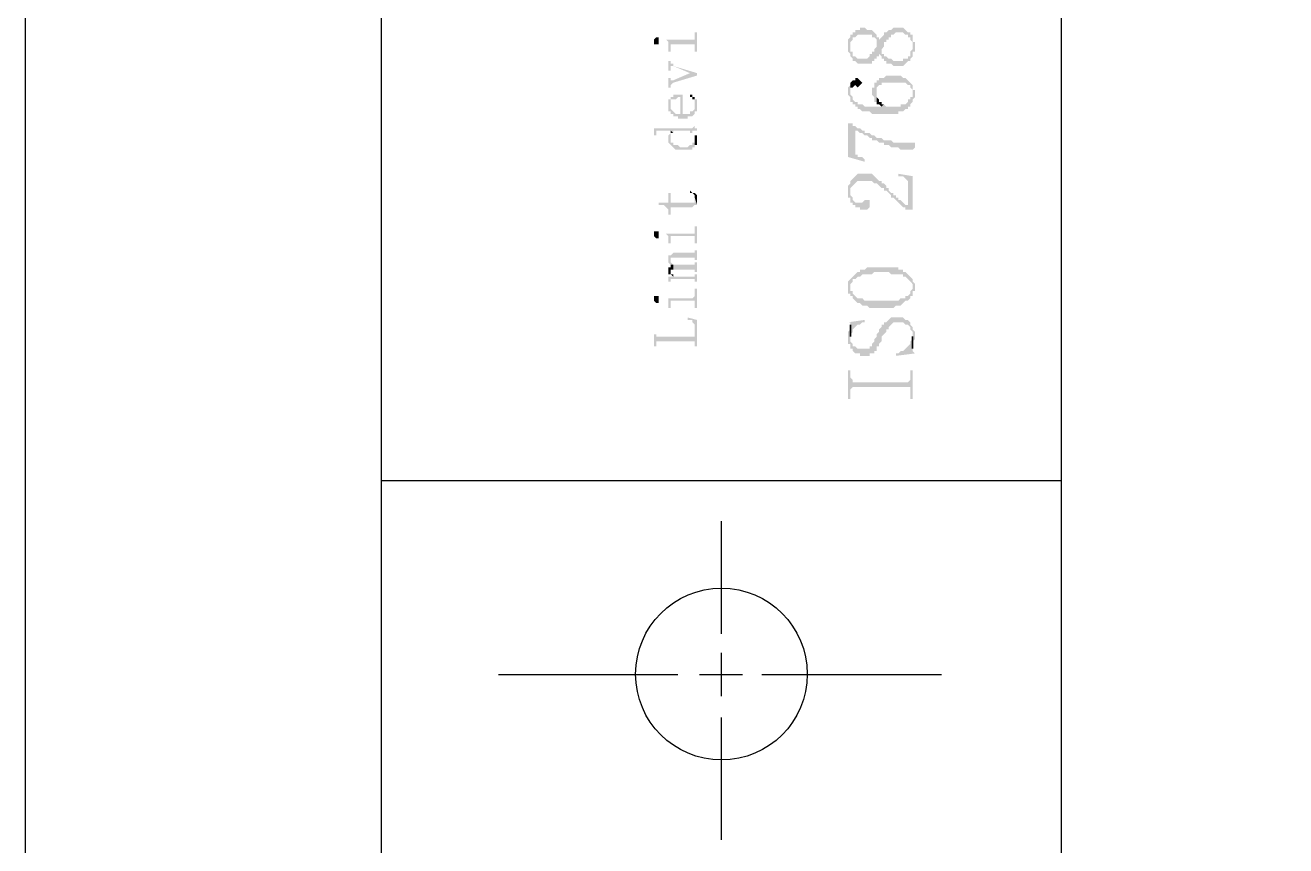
# Model space of a CAD drawing. Header units: inches. Extents: x 3613 to 8393, y -2205 to -794.
# Drawn here: x 3613.22 to 3636.98, y -1339.97 to -1324.52 of the extents above; entities that cross this region are included whole.
import ezdxf

# ---------------------------------------------------------------- set-up
doc = ezdxf.new("R2010")
doc.units = ezdxf.units.IN
doc.header["$MEASUREMENT"] = 0

msp = doc.modelspace()

# ---------------------------------------------------------------- hatches: boundary and pattern name
at = {"transparency": 33554559}
for points in [[(3625.073, -1324.832), (3625.073, -1324.877), (3625.163, -1324.877), (3625.163, -1324.832), (3625.163, -1324.787), (3625.163, -1324.742), (3625.118, -1324.742), (3625.073, -1324.787), (3625.073, -1324.787)], [(3625.298, -1324.787), (3625.298, -1324.787), (3625.343, -1324.832), (3625.343, -1324.877), (3625.343, -1324.922), (3625.343, -1325.013), (3625.389, -1325.013), (3625.389, -1324.877), (3625.84, -1324.877), (3625.84, -1325.013), (3625.885, -1325.013), (3625.885, -1324.652), (3625.84, -1324.652), (3625.84, -1324.742), (3625.84, -1324.787), (3625.795, -1324.787)], [(3628.728, -1324.922), (3628.728, -1325.013), (3628.774, -1325.058), (3628.774, -1325.103), (3628.774, -1325.103), (3628.819, -1325.148), (3628.819, -1325.193), (3628.864, -1325.193), (3628.909, -1325.238), (3629.18, -1325.238), (3629.18, -1325.193), (3629.225, -1325.193), (3629.225, -1325.148), (3629.27, -1325.148), (3629.27, -1325.103), (3629.315, -1325.103), (3629.315, -1325.058), (3629.315, -1325.058), (3629.36, -1325.103), (3629.36, -1324.968), (3629.36, -1324.968), (3629.405, -1324.922), (3629.405, -1324.832), (3629.451, -1324.832), (3629.451, -1324.787), (3629.496, -1324.787), (3629.496, -1324.742), (3629.541, -1324.742), (3629.541, -1324.697), (3629.586, -1324.697), (3629.631, -1324.652), (3629.766, -1324.652), (3629.812, -1324.697), (3629.857, -1324.697), (3629.857, -1324.742), (3629.902, -1324.742), (3629.902, -1324.787), (3629.902, -1324.787), (3629.947, -1324.832), (3629.947, -1325.103), (3629.947, -1325.013), (3629.992, -1325.013), (3629.992, -1324.832), (3629.947, -1324.832), (3629.947, -1324.697), (3629.902, -1324.697), (3629.902, -1324.652), (3629.857, -1324.652), (3629.812, -1324.607), (3629.812, -1324.607), (3629.766, -1324.561), (3629.586, -1324.561), (3629.541, -1324.607), (3629.496, -1324.607), (3629.451, -1324.652), (3629.405, -1324.652), (3629.405, -1324.697), (3629.36, -1324.742), (3629.36, -1324.742), (3629.315, -1324.787), (3629.315, -1324.742), (3629.27, -1324.832), (3629.27, -1324.877), (3629.27, -1324.922), (3629.225, -1324.968), (3629.225, -1325.013), (3629.18, -1325.013), (3629.18, -1325.058), (3629.135, -1325.058), (3629.135, -1325.103), (3629.089, -1325.148), (3628.909, -1325.148), (3628.864, -1325.103), (3628.819, -1325.103), (3628.819, -1325.013), (3628.774, -1325.013), (3628.774, -1324.742), (3628.774, -1324.742), (3628.728, -1324.787), (3628.728, -1324.877)], [(3628.774, -1324.742), (3628.774, -1324.922), (3628.774, -1324.832), (3628.819, -1324.787), (3628.819, -1324.742), (3628.864, -1324.742), (3628.909, -1324.697), (3629.18, -1324.697), (3629.18, -1324.742), (3629.225, -1324.742), (3629.27, -1324.787), (3629.27, -1324.832), (3629.27, -1324.832), (3629.315, -1324.742), (3629.27, -1324.742), (3629.27, -1324.697), (3629.225, -1324.652), (3629.225, -1324.652), (3629.18, -1324.607), (3629.089, -1324.607), (3629.044, -1324.561), (3628.954, -1324.561), (3628.954, -1324.607), (3628.864, -1324.607), (3628.864, -1324.652), (3628.819, -1324.652), (3628.819, -1324.697), (3628.774, -1324.697)], [(3629.36, -1325.103), (3629.36, -1325.148), (3629.405, -1325.148), (3629.405, -1325.193), (3629.451, -1325.193), (3629.451, -1325.238), (3629.541, -1325.238), (3629.586, -1325.284), (3629.766, -1325.284), (3629.812, -1325.238), (3629.812, -1325.238), (3629.857, -1325.193), (3629.902, -1325.193), (3629.902, -1325.148), (3629.902, -1325.148), (3629.947, -1325.103), (3629.947, -1324.922), (3629.947, -1324.968), (3629.947, -1324.968), (3629.902, -1325.013), (3629.902, -1325.103), (3629.857, -1325.103), (3629.857, -1325.148), (3629.766, -1325.148), (3629.766, -1325.193), (3629.586, -1325.193), (3629.541, -1325.148), (3629.496, -1325.148), (3629.451, -1325.103), (3629.405, -1325.103), (3629.405, -1325.058), (3629.36, -1325.058), (3629.36, -1325.013)], [(3625.343, -1325.193), (3625.343, -1325.374), (3625.389, -1325.374), (3625.389, -1325.329), (3625.389, -1325.284), (3625.434, -1325.284), (3625.75, -1325.419), (3625.75, -1325.419), (3625.885, -1325.464), (3625.885, -1325.419), (3625.434, -1325.284), (3625.434, -1325.238), (3625.389, -1325.238), (3625.389, -1325.193), (3625.389, -1325.193)], [(3625.343, -1325.509), (3625.343, -1325.69), (3625.389, -1325.69), (3625.389, -1325.645), (3625.389, -1325.645), (3625.434, -1325.599), (3625.885, -1325.464), (3625.75, -1325.419), (3625.434, -1325.554), (3625.389, -1325.554), (3625.389, -1325.509), (3625.389, -1325.509)], [(3629.18, -1325.78), (3629.18, -1325.825), (3629.18, -1325.825), (3629.225, -1325.87), (3629.225, -1325.961), (3629.27, -1325.961), (3629.27, -1325.735), (3629.27, -1325.69), (3629.315, -1325.645), (3629.36, -1325.645), (3629.36, -1325.599), (3629.812, -1325.599), (3629.857, -1325.645), (3629.902, -1325.645), (3629.902, -1325.69), (3629.947, -1325.735), (3629.947, -1325.78), (3629.947, -1325.961), (3629.947, -1325.915), (3629.992, -1325.87), (3629.992, -1325.825), (3629.992, -1325.735), (3629.947, -1325.735), (3629.947, -1325.645), (3629.902, -1325.599), (3629.902, -1325.599), (3629.857, -1325.554), (3629.857, -1325.554), (3629.812, -1325.509), (3629.766, -1325.509), (3629.721, -1325.464), (3629.451, -1325.464), (3629.405, -1325.509), (3629.315, -1325.509), (3629.315, -1325.554), (3629.27, -1325.554), (3629.27, -1325.599), (3629.225, -1325.599), (3629.225, -1325.69), (3629.18, -1325.69), (3629.18, -1325.735)], [(3628.728, -1325.735), (3628.728, -1325.825), (3628.728, -1325.825), (3628.774, -1325.87), (3628.774, -1325.961), (3628.819, -1325.961), (3628.819, -1326.006), (3628.864, -1326.006), (3628.864, -1326.051), (3628.909, -1326.051), (3628.909, -1326.096), (3628.954, -1326.096), (3628.999, -1326.141), (3629.135, -1326.141), (3629.18, -1326.186), (3629.676, -1326.186), (3629.676, -1326.141), (3629.766, -1326.141), (3629.812, -1326.096), (3629.857, -1326.096), (3629.857, -1326.051), (3629.902, -1326.051), (3629.902, -1326.006), (3629.947, -1325.961), (3629.947, -1325.78), (3629.947, -1325.87), (3629.902, -1325.87), (3629.902, -1325.915), (3629.857, -1325.915), (3629.857, -1325.961), (3629.812, -1326.006), (3629.721, -1326.006), (3629.721, -1326.051), (3629.451, -1326.051), (3629.405, -1326.006), (3629.36, -1326.051), (3629.044, -1326.051), (3628.999, -1326.006), (3628.909, -1326.006), (3628.909, -1325.961), (3628.864, -1325.961), (3628.819, -1325.915), (3628.819, -1325.87), (3628.774, -1325.825), (3628.774, -1325.78), (3628.774, -1325.599), (3628.774, -1325.645), (3628.728, -1325.69), (3628.728, -1325.69)], [(3628.774, -1325.599), (3628.774, -1325.78), (3628.774, -1325.69), (3628.819, -1325.69), (3628.864, -1325.645), (3628.864, -1325.645), (3628.909, -1325.69), (3628.909, -1325.69), (3628.954, -1325.645), (3628.954, -1325.645), (3628.999, -1325.599), (3628.954, -1325.554), (3628.954, -1325.554), (3628.909, -1325.509), (3628.864, -1325.509), (3628.864, -1325.554), (3628.819, -1325.554)], [(3625.343, -1325.915), (3625.389, -1326.006), (3625.389, -1325.961), (3625.389, -1325.915), (3625.479, -1325.915), (3625.524, -1325.87), (3625.569, -1325.87), (3625.569, -1326.276), (3625.705, -1326.276), (3625.705, -1326.231), (3625.795, -1326.231), (3625.84, -1326.186), (3625.84, -1326.141), (3625.885, -1326.141), (3625.885, -1326.096), (3625.885, -1326.051), (3625.885, -1326.006), (3625.885, -1325.961), (3625.885, -1325.915), (3625.84, -1325.915), (3625.84, -1326.006), (3625.84, -1326.051), (3625.84, -1326.096), (3625.84, -1326.096), (3625.795, -1326.141), (3625.75, -1326.141), (3625.75, -1326.186), (3625.614, -1326.186), (3625.614, -1325.825), (3625.434, -1325.825), (3625.434, -1325.87), (3625.389, -1325.87), (3625.389, -1325.915), (3625.389, -1325.915)], [(3625.343, -1326.051), (3625.343, -1326.096), (3625.343, -1326.141), (3625.389, -1326.141), (3625.389, -1326.186), (3625.434, -1326.186), (3625.434, -1326.231), (3625.524, -1326.231), (3625.524, -1326.276), (3625.569, -1326.276), (3625.569, -1326.186), (3625.479, -1326.186), (3625.434, -1326.141), (3625.434, -1326.141), (3625.389, -1326.096), (3625.389, -1326.006), (3625.343, -1325.915), (3625.343, -1325.961), (3625.343, -1326.006)], [(3625.75, -1325.825), (3625.75, -1325.87), (3625.795, -1325.87), (3625.795, -1325.915), (3625.84, -1325.915), (3625.84, -1325.961), (3625.84, -1326.006), (3625.84, -1325.87), (3625.795, -1325.87), (3625.795, -1325.825)], [(3629.27, -1325.961), (3629.27, -1326.006), (3629.315, -1326.006), (3629.36, -1326.051), (3629.36, -1326.051), (3629.405, -1326.006), (3629.36, -1326.006), (3629.36, -1325.961), (3629.315, -1325.961), (3629.315, -1325.915), (3629.315, -1325.915), (3629.27, -1325.87), (3629.27, -1325.78)], [(3625.028, -1326.457), (3625.073, -1326.457), (3625.073, -1326.502), (3625.073, -1326.592), (3625.118, -1326.592), (3625.118, -1326.547), (3625.118, -1326.502), (3625.389, -1326.502), (3625.434, -1326.547), (3625.434, -1326.502), (3625.75, -1326.502), (3625.75, -1326.547), (3625.795, -1326.547), (3625.795, -1326.502), (3625.885, -1326.502), (3625.885, -1326.457), (3625.84, -1326.457), (3625.84, -1326.412), (3625.84, -1326.367), (3625.84, -1326.412), (3625.84, -1326.412), (3625.795, -1326.457), (3625.795, -1326.457)], [(3628.728, -1326.367), (3628.728, -1326.999), (3629.044, -1327.089), (3629.044, -1327.044), (3629.044, -1327.044), (3628.999, -1326.999), (3628.909, -1326.999), (3628.909, -1326.953), (3628.864, -1326.953), (3628.864, -1326.502), (3628.819, -1326.412), (3628.819, -1326.367)], [(3628.819, -1326.412), (3628.864, -1326.502), (3628.909, -1326.502), (3628.954, -1326.547), (3628.999, -1326.547), (3629.044, -1326.592), (3629.089, -1326.592), (3629.135, -1326.638), (3629.18, -1326.638), (3629.18, -1326.683), (3629.27, -1326.683), (3629.315, -1326.728), (3629.405, -1326.728), (3629.405, -1326.773), (3629.496, -1326.773), (3629.541, -1326.818), (3629.676, -1326.818), (3629.721, -1326.863), (3629.947, -1326.863), (3629.992, -1326.818), (3629.992, -1326.728), (3629.586, -1326.728), (3629.541, -1326.683), (3629.405, -1326.683), (3629.36, -1326.638), (3629.27, -1326.638), (3629.225, -1326.592), (3629.18, -1326.592), (3629.135, -1326.547), (3629.044, -1326.547), (3629.044, -1326.502), (3628.999, -1326.502), (3628.954, -1326.457), (3628.909, -1326.457), (3628.864, -1326.412)], [(3625.343, -1326.638), (3625.343, -1326.683), (3625.343, -1326.728), (3625.343, -1326.728), (3625.389, -1326.773), (3625.389, -1326.773), (3625.434, -1326.818), (3625.434, -1326.818), (3625.479, -1326.863), (3625.795, -1326.863), (3625.795, -1326.818), (3625.84, -1326.818), (3625.84, -1326.638), (3625.84, -1326.683), (3625.84, -1326.728), (3625.795, -1326.728), (3625.795, -1326.773), (3625.75, -1326.773), (3625.705, -1326.818), (3625.569, -1326.818), (3625.524, -1326.773), (3625.434, -1326.773), (3625.434, -1326.728), (3625.389, -1326.728), (3625.389, -1326.683), (3625.389, -1326.547), (3625.343, -1326.592)], [(3625.389, -1326.547), (3625.389, -1326.638), (3625.389, -1326.592), (3625.389, -1326.547), (3625.434, -1326.547), (3625.389, -1326.502)], [(3625.795, -1326.547), (3625.84, -1326.547), (3625.84, -1326.592), (3625.84, -1326.638), (3625.84, -1326.773), (3625.885, -1326.773), (3625.885, -1326.728), (3625.885, -1326.683), (3625.885, -1326.638), (3625.885, -1326.592), (3625.84, -1326.592), (3625.84, -1326.547), (3625.795, -1326.547), (3625.795, -1326.502)], [(3628.728, -1327.63), (3628.728, -1327.766), (3628.774, -1327.766), (3628.774, -1327.811), (3628.774, -1327.63), (3628.774, -1327.585), (3628.819, -1327.54), (3628.819, -1327.54), (3628.864, -1327.495), (3628.864, -1327.495), (3628.909, -1327.45), (3629.18, -1327.45), (3629.225, -1327.495), (3629.27, -1327.495), (3629.315, -1327.54), (3629.315, -1327.54), (3629.36, -1327.585), (3629.405, -1327.585), (3629.405, -1327.63), (3629.451, -1327.63), (3629.496, -1327.676), (3629.496, -1327.676), (3629.541, -1327.721), (3629.541, -1327.766), (3629.586, -1327.766), (3629.631, -1327.811), (3629.631, -1327.811), (3629.676, -1327.856), (3629.676, -1327.856), (3629.721, -1327.901), (3629.721, -1327.901), (3629.766, -1327.946), (3629.812, -1327.946), (3629.812, -1327.991), (3629.857, -1327.991), (3629.857, -1327.901), (3629.812, -1327.901), (3629.766, -1327.856), (3629.721, -1327.811), (3629.676, -1327.811), (3629.676, -1327.766), (3629.631, -1327.766), (3629.631, -1327.721), (3629.586, -1327.721), (3629.586, -1327.676), (3629.541, -1327.676), (3629.496, -1327.63), (3629.496, -1327.585), (3629.451, -1327.585), (3629.451, -1327.54), (3629.405, -1327.495), (3629.36, -1327.495), (3629.36, -1327.45), (3629.315, -1327.45), (3629.27, -1327.405), (3629.27, -1327.405), (3629.225, -1327.36), (3629.225, -1327.36), (3629.18, -1327.315), (3628.909, -1327.315), (3628.864, -1327.36), (3628.864, -1327.36), (3628.819, -1327.405), (3628.819, -1327.405), (3628.774, -1327.45), (3628.774, -1327.495), (3628.728, -1327.54), (3628.728, -1327.585), (3628.728, -1327.585)], [(3629.676, -1327.315), (3629.676, -1327.36), (3629.766, -1327.36), (3629.812, -1327.405), (3629.812, -1327.405), (3629.857, -1327.45), (3629.857, -1327.991), (3629.947, -1327.991), (3629.947, -1327.36)], [(3625.75, -1327.676), (3625.795, -1327.676), (3625.84, -1327.721), (3625.84, -1327.766), (3625.84, -1327.766), (3625.885, -1327.901), (3625.885, -1327.856), (3625.885, -1327.811), (3625.885, -1327.766), (3625.885, -1327.721), (3625.885, -1327.721), (3625.84, -1327.676), (3625.795, -1327.676), (3625.75, -1327.63), (3625.75, -1327.63)], [(3625.163, -1327.856), (3625.163, -1327.901), (3625.253, -1327.901), (3625.298, -1327.946), (3625.298, -1327.946), (3625.343, -1327.991), (3625.343, -1328.037), (3625.343, -1328.082), (3625.389, -1328.082), (3625.389, -1327.946), (3625.795, -1327.946), (3625.84, -1327.901), (3625.885, -1327.901), (3625.84, -1327.766), (3625.84, -1327.811), (3625.84, -1327.856), (3625.389, -1327.856), (3625.389, -1327.676), (3625.343, -1327.676), (3625.343, -1327.856)], [(3628.774, -1327.811), (3628.774, -1327.856), (3628.819, -1327.856), (3628.819, -1327.901), (3628.864, -1327.901), (3628.864, -1327.946), (3628.954, -1327.946), (3628.954, -1327.991), (3629.089, -1327.991), (3629.135, -1327.946), (3629.135, -1327.856), (3629.135, -1327.811), (3629.044, -1327.811), (3628.999, -1327.856), (3628.864, -1327.856), (3628.819, -1327.811), (3628.819, -1327.766), (3628.774, -1327.721), (3628.774, -1327.676)], [(3625.298, -1328.443), (3625.298, -1328.443), (3625.343, -1328.488), (3625.343, -1328.533), (3625.343, -1328.578), (3625.343, -1328.623), (3625.389, -1328.623), (3625.389, -1328.533), (3625.389, -1328.488), (3625.84, -1328.488), (3625.84, -1328.533), (3625.84, -1328.623), (3625.885, -1328.623), (3625.885, -1328.307), (3625.84, -1328.307), (3625.84, -1328.398), (3625.84, -1328.443), (3625.795, -1328.443)], [(3625.073, -1328.443), (3625.073, -1328.488), (3625.073, -1328.488), (3625.118, -1328.533), (3625.163, -1328.533), (3625.163, -1328.488), (3625.163, -1328.443), (3625.163, -1328.398), (3625.073, -1328.398)], [(3625.389, -1328.849), (3625.389, -1328.939), (3625.389, -1328.894), (3625.84, -1328.894), (3625.84, -1328.939), (3625.885, -1328.939), (3625.885, -1328.759), (3625.84, -1328.759), (3625.84, -1328.804), (3625.434, -1328.804)], [(3625.343, -1328.939), (3625.343, -1328.984), (3625.343, -1328.984), (3625.389, -1329.03), (3625.434, -1329.03), (3625.434, -1329.12), (3625.84, -1329.12), (3625.84, -1329.165), (3625.885, -1329.165), (3625.885, -1328.984), (3625.84, -1328.984), (3625.84, -1329.03), (3625.434, -1329.03), (3625.389, -1328.984), (3625.389, -1328.939), (3625.389, -1328.849), (3625.343, -1328.849), (3625.343, -1328.894)], [(3625.343, -1329.12), (3625.343, -1329.165), (3625.343, -1329.21), (3625.389, -1329.21), (3625.389, -1329.12), (3625.434, -1329.12), (3625.434, -1329.03), (3625.389, -1329.03), (3625.389, -1329.075), (3625.343, -1329.075)], [(3625.343, -1329.255), (3625.343, -1329.3), (3625.343, -1329.345), (3625.389, -1329.345), (3625.389, -1329.3), (3625.84, -1329.3), (3625.84, -1329.345), (3625.885, -1329.345), (3625.885, -1329.21), (3625.84, -1329.21), (3625.84, -1329.255), (3625.434, -1329.255), (3625.434, -1329.21), (3625.434, -1329.255)], [(3625.389, -1329.21), (3625.389, -1329.21), (3625.434, -1329.255), (3625.434, -1329.21), (3625.389, -1329.21), (3625.389, -1329.165), (3625.389, -1329.165)], [(3628.728, -1329.436), (3628.728, -1329.571), (3628.774, -1329.571), (3628.774, -1329.616), (3628.819, -1329.616), (3628.819, -1329.661), (3628.864, -1329.707), (3628.864, -1329.707), (3628.909, -1329.752), (3628.954, -1329.752), (3628.999, -1329.797), (3629.089, -1329.797), (3629.135, -1329.842), (3629.586, -1329.842), (3629.631, -1329.797), (3629.721, -1329.797), (3629.766, -1329.752), (3629.766, -1329.752), (3629.812, -1329.707), (3629.857, -1329.707), (3629.902, -1329.661), (3629.902, -1329.616), (3629.947, -1329.616), (3629.947, -1329.526), (3629.992, -1329.526), (3629.992, -1329.436), (3629.992, -1329.391), (3629.947, -1329.345), (3629.947, -1329.3), (3629.947, -1329.436), (3629.947, -1329.481), (3629.902, -1329.526), (3629.902, -1329.571), (3629.857, -1329.616), (3629.812, -1329.616), (3629.812, -1329.661), (3629.721, -1329.661), (3629.676, -1329.707), (3629.044, -1329.707), (3628.999, -1329.661), (3628.909, -1329.661), (3628.864, -1329.616), (3628.864, -1329.616), (3628.819, -1329.571), (3628.819, -1329.526), (3628.774, -1329.526), (3628.774, -1329.3), (3628.774, -1329.3), (3628.728, -1329.345)], [(3628.774, -1329.3), (3628.774, -1329.436), (3628.774, -1329.391), (3628.774, -1329.391), (3628.819, -1329.345), (3628.819, -1329.3), (3628.864, -1329.3), (3628.909, -1329.255), (3628.954, -1329.255), (3628.999, -1329.21), (3629.18, -1329.21), (3629.225, -1329.165), (3629.496, -1329.165), (3629.541, -1329.21), (3629.766, -1329.21), (3629.766, -1329.255), (3629.812, -1329.255), (3629.857, -1329.3), (3629.857, -1329.3), (3629.902, -1329.345), (3629.902, -1329.345), (3629.947, -1329.391), (3629.947, -1329.436), (3629.947, -1329.3), (3629.902, -1329.255), (3629.902, -1329.255), (3629.857, -1329.21), (3629.857, -1329.21), (3629.812, -1329.165), (3629.766, -1329.165), (3629.766, -1329.12), (3629.676, -1329.12), (3629.676, -1329.075), (3629.089, -1329.075), (3629.044, -1329.12), (3628.954, -1329.12), (3628.954, -1329.165), (3628.909, -1329.165), (3628.864, -1329.21), (3628.864, -1329.21), (3628.819, -1329.255), (3628.819, -1329.255)], [(3625.298, -1329.661), (3625.343, -1329.661), (3625.343, -1329.707), (3625.343, -1329.752), (3625.343, -1329.797), (3625.343, -1329.842), (3625.389, -1329.842), (3625.389, -1329.752), (3625.389, -1329.707), (3625.84, -1329.707), (3625.84, -1329.842), (3625.885, -1329.842), (3625.885, -1329.481), (3625.84, -1329.481), (3625.84, -1329.616), (3625.84, -1329.616), (3625.795, -1329.661)], [(3625.073, -1329.661), (3625.073, -1329.707), (3625.073, -1329.707), (3625.118, -1329.752), (3625.163, -1329.752), (3625.163, -1329.707), (3625.163, -1329.661), (3625.163, -1329.616), (3625.073, -1329.616)], [(3625.705, -1330.022), (3625.705, -1330.068), (3625.795, -1330.068), (3625.795, -1330.113), (3625.795, -1330.113), (3625.84, -1330.158), (3625.84, -1330.564), (3625.885, -1330.564), (3625.885, -1330.068)], [(3628.728, -1330.383), (3628.728, -1330.519), (3628.774, -1330.519), (3628.774, -1330.609), (3628.819, -1330.609), (3628.819, -1330.654), (3628.819, -1330.654), (3628.864, -1330.699), (3628.954, -1330.699), (3628.954, -1330.745), (3629.135, -1330.745), (3629.135, -1330.699), (3629.225, -1330.699), (3629.225, -1330.654), (3629.27, -1330.654), (3629.27, -1330.564), (3629.315, -1330.564), (3629.315, -1330.519), (3629.36, -1330.474), (3629.36, -1330.383), (3629.405, -1330.338), (3629.405, -1330.338), (3629.451, -1330.293), (3629.451, -1330.248), (3629.496, -1330.248), (3629.496, -1330.203), (3629.496, -1330.203), (3629.541, -1330.158), (3629.541, -1330.158), (3629.586, -1330.113), (3629.766, -1330.113), (3629.812, -1330.158), (3629.857, -1330.158), (3629.902, -1330.203), (3629.902, -1330.248), (3629.947, -1330.293), (3629.947, -1330.519), (3629.947, -1330.474), (3629.992, -1330.429), (3629.992, -1330.383), (3629.992, -1330.293), (3629.947, -1330.248), (3629.947, -1330.203), (3629.947, -1330.203), (3629.902, -1330.158), (3629.902, -1330.113), (3629.902, -1330.113), (3629.857, -1330.068), (3629.812, -1330.068), (3629.766, -1330.022), (3629.541, -1330.022), (3629.496, -1330.068), (3629.496, -1330.068), (3629.451, -1330.113), (3629.405, -1330.113), (3629.405, -1330.158), (3629.36, -1330.158), (3629.36, -1330.203), (3629.315, -1330.248), (3629.315, -1330.293), (3629.27, -1330.338), (3629.27, -1330.383), (3629.225, -1330.429), (3629.225, -1330.474), (3629.18, -1330.519), (3629.18, -1330.564), (3629.135, -1330.564), (3629.135, -1330.609), (3628.909, -1330.609), (3628.864, -1330.564), (3628.819, -1330.564), (3628.819, -1330.519), (3628.819, -1330.519), (3628.774, -1330.474), (3628.774, -1330.203), (3628.774, -1330.248), (3628.728, -1330.293), (3628.728, -1330.338), (3628.728, -1330.338)], [(3628.728, -1330.113), (3628.774, -1330.113), (3628.774, -1330.338), (3628.819, -1330.293), (3628.819, -1330.248), (3628.819, -1330.248), (3628.864, -1330.203), (3628.864, -1330.203), (3628.909, -1330.158), (3628.954, -1330.158), (3628.999, -1330.113), (3629.044, -1330.113), (3629.044, -1330.068)], [(3625.073, -1330.338), (3625.073, -1330.564), (3625.118, -1330.564), (3625.118, -1330.519), (3625.118, -1330.474), (3625.84, -1330.474), (3625.84, -1330.519), (3625.84, -1330.338), (3625.84, -1330.383), (3625.118, -1330.383), (3625.118, -1330.338), (3625.118, -1330.338)], [(3629.631, -1330.699), (3629.631, -1330.745), (3629.992, -1330.699), (3629.947, -1330.654), (3629.947, -1330.609), (3629.947, -1330.429), (3629.902, -1330.474), (3629.902, -1330.519), (3629.902, -1330.519), (3629.857, -1330.564), (3629.857, -1330.564), (3629.812, -1330.609), (3629.812, -1330.609), (3629.766, -1330.654), (3629.721, -1330.654), (3629.676, -1330.699)], [(3628.728, -1331.015), (3628.728, -1331.557), (3628.774, -1331.557), (3628.774, -1331.376), (3628.819, -1331.331), (3629.902, -1331.331), (3629.902, -1331.557), (3629.947, -1331.557), (3629.947, -1331.015), (3629.902, -1331.015), (3629.902, -1331.151), (3629.902, -1331.196), (3629.902, -1331.196), (3629.857, -1331.241), (3628.819, -1331.241), (3628.819, -1331.196), (3628.819, -1331.196), (3628.774, -1331.151), (3628.774, -1331.015)]]:
    msp.add_hatch(color=256, dxfattribs=at).paths.add_polyline_path(points)

# ---------------------------------------------------------------- linework, layer by layer
msp.add_line((3619.928, -1234.354), (3619.928, -1521.095))
for points in [[(4033.221, -1525.354), (4033.221, -1228.354), (3613.221, -1228.354), (3613.221, -1525.354)], [(3628.774, -1330.203), (3628.774, -1330.383), (3628.774, -1330.338), (3628.774, -1330.158), (3628.774, -1330.158)], [(3629.947, -1330.429), (3629.947, -1330.609), (3629.947, -1330.383), (3629.947, -1330.383)]]:
    msp.add_lwpolyline(points, close=True)
for points in [[(3632.745, -1234.354), (3632.745, -1521.095)], [(3619.928, -1333.091), (3632.745, -1333.091)], [(3626.336, -1333.859), (3626.336, -1335.98)], [(3626.336, -1336.341), (3626.336, -1337.153)], [(3622.139, -1336.747), (3625.524, -1336.747)], [(3625.93, -1336.747), (3626.743, -1336.747)], [(3627.104, -1336.747), (3630.489, -1336.747)], [(3626.336, -1337.56), (3626.336, -1339.861)]]:
    msp.add_lwpolyline(points)
msp.add_circle((3626.344, -1336.74), 1.618)

doc.saveas('drawing.dxf')
